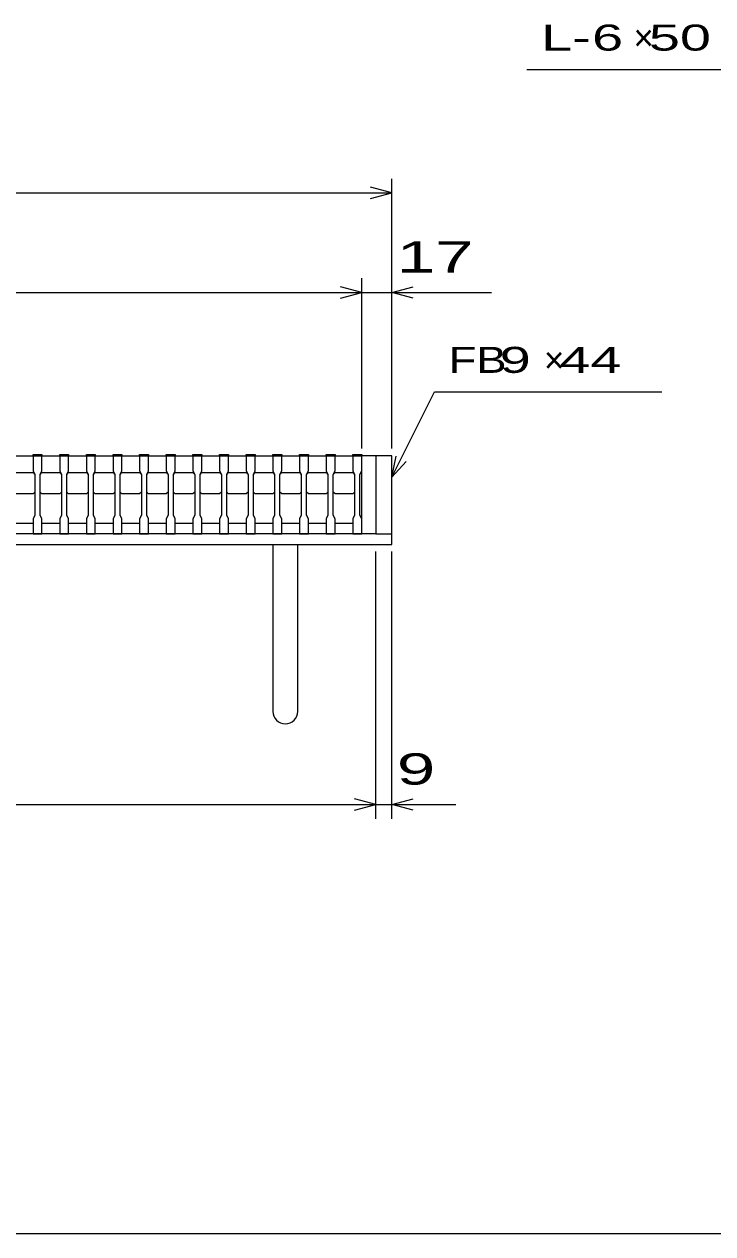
# Model space of a CAD drawing. Units: millimetres, scale not verified. Extents: x -1456 to 1389, y -1026 to 839.
# Drawn here: x -673 to -285, y -921 to -240 of the extents above; entities that cross this region are included whole.
import ezdxf
from ezdxf.enums import TextEntityAlignment as Align

# ---------------------------------------------------------------- set-up
doc = ezdxf.new("R2010")
doc.units = ezdxf.units.MM
doc.header["$LTSCALE"] = 8
for name, color, linetype, lineweight in [('0_2', 150, 'Continuous', 25), ('16', 3, 'Continuous', 25), ('19', 6, 'Continuous', 25), ('22', 4, 'Continuous', 25)]:
    doc.layers.add(name, color=color, linetype=linetype, lineweight=lineweight)
doc.styles.add('ベクトル', font='')
doc.styles.get('ベクトル').set_extended_font_data('ベクトル')

msp = doc.modelspace()

# ---------------------------------------------------------------- linework, layer by layer
at = {"layer": '0_2'}
msp.add_line((1388.8, -921.2), (-1379.2, -921.2), dxfattribs=at)
at = {"layer": '16'}
for p, q in [((-983, -483), (-483, -483)), ((-668, -483), (-668, -482.3)), ((-668, -482.3), (-663, -482.3)), ((-668, -483), (-668, -491.5)), ((-663, -483), (-668, -483)), ((-663, -482.3), (-663, -483)), ((-663, -491.5), (-663, -483)), ((-653, -483), (-653, -482.3)), ((-653, -482.3), (-648, -482.3)), ((-653, -483), (-653, -491.5)), ((-648, -483), (-653, -483)), ((-648, -482.3), (-648, -483)), ((-648, -491.5), (-648, -483)), ((-638, -483), (-638, -482.3)), ((-638, -482.3), (-633, -482.3)), ((-638, -483), (-638, -491.5)), ((-633, -483), (-638, -483)), ((-633, -482.3), (-633, -483)), ((-633, -491.5), (-633, -483)), ((-623, -483), (-623, -482.3)), ((-623, -482.3), (-618, -482.3)), ((-623, -483), (-623, -491.5)), ((-618, -483), (-623, -483)), ((-618, -482.3), (-618, -483)), ((-618, -491.5), (-618, -483)), ((-608, -483), (-608, -482.3)), ((-608, -482.3), (-603, -482.3)), ((-608, -483), (-608, -491.5)), ((-603, -483), (-608, -483)), ((-603, -482.3), (-603, -483)), ((-603, -491.5), (-603, -483)), ((-593, -483), (-593, -482.3)), ((-593, -482.3), (-588, -482.3)), ((-593, -483), (-593, -491.5)), ((-588, -483), (-593, -483)), ((-588, -482.3), (-588, -483)), ((-588, -491.5), (-588, -483)), ((-578, -483), (-578, -482.3)), ((-578, -482.3), (-573, -482.3)), ((-578, -483), (-578, -491.5)), ((-573, -483), (-578, -483)), ((-573, -482.3), (-573, -483)), ((-573, -491.5), (-573, -483)), ((-563, -483), (-563, -482.3)), ((-563, -482.3), (-558, -482.3)), ((-563, -483), (-563, -491.5)), ((-558, -483), (-563, -483)), ((-558, -482.3), (-558, -483)), ((-558, -491.5), (-558, -483)), ((-548, -483), (-548, -482.3)), ((-548, -482.3), (-543, -482.3)), ((-548, -483), (-548, -491.5)), ((-543, -483), (-548, -483)), ((-543, -482.3), (-543, -483)), ((-543, -491.5), (-543, -483)), ((-533, -483), (-533, -482.3)), ((-533, -482.3), (-528, -482.3)), ((-533, -483), (-533, -491.5)), ((-528, -483), (-533, -483)), ((-528, -482.3), (-528, -483)), ((-528, -491.5), (-528, -483)), ((-518, -483), (-518, -482.3)), ((-518, -482.3), (-513, -482.3)), ((-518, -483), (-518, -491.5)), ((-513, -483), (-518, -483)), ((-513, -482.3), (-513, -483)), ((-513, -491.5), (-513, -483)), ((-503, -483), (-503, -482.3)), ((-503, -482.3), (-498, -482.3)), ((-503, -483), (-503, -491.5)), ((-498, -483), (-503, -483)), ((-498, -482.3), (-498, -483)), ((-498, -491.5), (-498, -483)), ((-488, -483), (-488, -482.3)), ((-488, -482.3), (-483, -482.3)), ((-488, -483), (-488, -491.5)), ((-483, -483), (-488, -483)), ((-483, -482.3), (-483, -483)), ((-483, -491.5), (-483, -483)), ((-483, -521), (-483, -483)), ((-678, -492.5), (-668, -492.5)), ((-668, -491.5), (-667, -493.5)), ((-668, -492.5), (-667, -493.5)), ((-667, -493.5), (-667, -516.5)), ((-664, -493.5), (-663, -491.5)), ((-664, -493.5), (-663, -492.5)), ((-664, -516.5), (-664, -493.5)), ((-663, -492.5), (-653, -492.5)), ((-653, -491.5), (-652, -493.5)), ((-653, -492.5), (-652, -493.5)), ((-652, -493.5), (-652, -516.5)), ((-649, -493.5), (-648, -491.5)), ((-649, -493.5), (-648, -492.5)), ((-649, -516.5), (-649, -493.5)), ((-648, -492.5), (-638, -492.5)), ((-638, -491.5), (-637, -493.5)), ((-638, -492.5), (-637, -493.5)), ((-637, -493.5), (-637, -516.5)), ((-634, -493.5), (-633, -491.5)), ((-634, -493.5), (-633, -492.5)), ((-634, -516.5), (-634, -493.5)), ((-633, -492.5), (-623, -492.5)), ((-623, -491.5), (-622, -493.5)), ((-623, -492.5), (-622, -493.5)), ((-622, -493.5), (-622, -516.5)), ((-619, -493.5), (-618, -491.5)), ((-619, -493.5), (-618, -492.5)), ((-619, -516.5), (-619, -493.5)), ((-618, -492.5), (-608, -492.5)), ((-608, -491.5), (-607, -493.5)), ((-608, -492.5), (-607, -493.5)), ((-607, -493.5), (-607, -516.5)), ((-604, -493.5), (-603, -491.5)), ((-604, -493.5), (-603, -492.5)), ((-604, -516.5), (-604, -493.5)), ((-603, -492.5), (-593, -492.5)), ((-593, -491.5), (-592, -493.5)), ((-593, -492.5), (-592, -493.5)), ((-592, -493.5), (-592, -516.5)), ((-589, -493.5), (-588, -491.5)), ((-589, -493.5), (-588, -492.5)), ((-589, -516.5), (-589, -493.5)), ((-588, -492.5), (-578, -492.5)), ((-578, -491.5), (-577, -493.5)), ((-578, -492.5), (-577, -493.5)), ((-577, -493.5), (-577, -516.5)), ((-574, -493.5), (-573, -491.5)), ((-574, -493.5), (-573, -492.5)), ((-574, -516.5), (-574, -493.5)), ((-573, -492.5), (-563, -492.5)), ((-563, -491.5), (-562, -493.5)), ((-563, -492.5), (-562, -493.5)), ((-562, -493.5), (-562, -516.5)), ((-559, -493.5), (-558, -491.5)), ((-559, -493.5), (-558, -492.5)), ((-559, -516.5), (-559, -493.5)), ((-558, -492.5), (-548, -492.5)), ((-548, -491.5), (-547, -493.5)), ((-548, -492.5), (-547, -493.5)), ((-547, -493.5), (-547, -516.5)), ((-544, -493.5), (-543, -491.5)), ((-544, -493.5), (-543, -492.5)), ((-544, -516.5), (-544, -493.5)), ((-543, -492.5), (-533, -492.5)), ((-533, -491.5), (-532, -493.5)), ((-533, -492.5), (-532, -493.5)), ((-532, -493.5), (-532, -516.5)), ((-529, -493.5), (-528, -491.5)), ((-529, -493.5), (-528, -492.5)), ((-529, -516.5), (-529, -493.5)), ((-528, -492.5), (-518, -492.5)), ((-518, -491.5), (-517, -493.5)), ((-518, -492.5), (-517, -493.5)), ((-517, -493.5), (-517, -516.5)), ((-514, -493.5), (-513, -491.5)), ((-514, -493.5), (-513, -492.5)), ((-514, -516.5), (-514, -493.5)), ((-513, -492.5), (-503, -492.5)), ((-503, -491.5), (-502, -493.5)), ((-503, -492.5), (-502, -493.5)), ((-502, -493.5), (-502, -516.5)), ((-499, -493.5), (-498, -491.5)), ((-499, -493.5), (-498, -492.5)), ((-499, -516.5), (-499, -493.5)), ((-498, -492.5), (-488, -492.5)), ((-488, -491.5), (-487, -493.5)), ((-488, -492.5), (-487, -493.5)), ((-487, -493.5), (-487, -516.5)), ((-484, -493.5), (-483, -491.5)), ((-484, -516.5), (-484, -493.5)), ((-667, -503.5), (-668, -504.5)), ((-663, -504.5), (-664, -503.5)), ((-652, -503.5), (-653, -504.5)), ((-648, -504.5), (-649, -503.5)), ((-637, -503.5), (-638, -504.5)), ((-633, -504.5), (-634, -503.5)), ((-622, -503.5), (-623, -504.5)), ((-618, -504.5), (-619, -503.5)), ((-607, -503.5), (-608, -504.5)), ((-603, -504.5), (-604, -503.5)), ((-592, -503.5), (-593, -504.5)), ((-588, -504.5), (-589, -503.5)), ((-577, -503.5), (-578, -504.5)), ((-573, -504.5), (-574, -503.5)), ((-562, -503.5), (-563, -504.5)), ((-558, -504.5), (-559, -503.5)), ((-547, -503.5), (-548, -504.5)), ((-543, -504.5), (-544, -503.5)), ((-532, -503.5), (-533, -504.5)), ((-528, -504.5), (-529, -503.5)), ((-517, -503.5), (-518, -504.5)), ((-513, -504.5), (-514, -503.5)), ((-502, -503.5), (-503, -504.5)), ((-498, -504.5), (-499, -503.5)), ((-487, -503.5), (-488, -504.5)), ((-668, -504.5), (-678, -504.5)), ((-653, -504.5), (-663, -504.5)), ((-638, -504.5), (-648, -504.5)), ((-623, -504.5), (-633, -504.5)), ((-608, -504.5), (-618, -504.5)), ((-593, -504.5), (-603, -504.5)), ((-578, -504.5), (-588, -504.5)), ((-563, -504.5), (-573, -504.5)), ((-548, -504.5), (-558, -504.5)), ((-533, -504.5), (-543, -504.5)), ((-518, -504.5), (-528, -504.5)), ((-503, -504.5), (-513, -504.5)), ((-488, -504.5), (-498, -504.5)), ((-667, -516.5), (-668, -518.5)), ((-663, -518.5), (-664, -516.5)), ((-652, -516.5), (-653, -518.5)), ((-648, -518.5), (-649, -516.5)), ((-637, -516.5), (-638, -518.5)), ((-633, -518.5), (-634, -516.5)), ((-622, -516.5), (-623, -518.5)), ((-618, -518.5), (-619, -516.5)), ((-607, -516.5), (-608, -518.5)), ((-603, -518.5), (-604, -516.5)), ((-592, -516.5), (-593, -518.5)), ((-588, -518.5), (-589, -516.5)), ((-577, -516.5), (-578, -518.5)), ((-573, -518.5), (-574, -516.5)), ((-562, -516.5), (-563, -518.5)), ((-558, -518.5), (-559, -516.5)), ((-547, -516.5), (-548, -518.5)), ((-543, -518.5), (-544, -516.5)), ((-532, -516.5), (-533, -518.5)), ((-528, -518.5), (-529, -516.5)), ((-517, -516.5), (-518, -518.5)), ((-513, -518.5), (-514, -516.5)), ((-502, -516.5), (-503, -518.5)), ((-498, -518.5), (-499, -516.5)), ((-487, -516.5), (-488, -518.5)), ((-483, -518.5), (-484, -516.5)), ((-678, -521), (-668, -521)), ((-668, -518.5), (-668, -527)), ((-663, -527), (-663, -518.5)), ((-663, -521), (-653, -521)), ((-653, -518.5), (-653, -527)), ((-648, -527), (-648, -518.5)), ((-648, -521), (-638, -521)), ((-638, -518.5), (-638, -527)), ((-633, -527), (-633, -518.5)), ((-633, -521), (-623, -521)), ((-623, -518.5), (-623, -527)), ((-618, -527), (-618, -518.5)), ((-618, -521), (-608, -521)), ((-608, -518.5), (-608, -527)), ((-603, -527), (-603, -518.5)), ((-603, -521), (-593, -521)), ((-593, -518.5), (-593, -527)), ((-588, -527), (-588, -518.5)), ((-588, -521), (-578, -521)), ((-578, -518.5), (-578, -527)), ((-573, -527), (-573, -518.5)), ((-573, -521), (-563, -521)), ((-563, -518.5), (-563, -527)), ((-558, -527), (-558, -518.5)), ((-558, -521), (-548, -521)), ((-548, -518.5), (-548, -527)), ((-543, -527), (-543, -518.5)), ((-543, -521), (-533, -521)), ((-533, -518.5), (-533, -527)), ((-528, -527), (-528, -518.5)), ((-528, -521), (-518, -521)), ((-518, -518.5), (-518, -527)), ((-513, -527), (-513, -518.5)), ((-513, -521), (-503, -521)), ((-503, -518.5), (-503, -527)), ((-498, -527), (-498, -518.5)), ((-498, -521), (-488, -521)), ((-488, -518.5), (-488, -527)), ((-483, -527), (-483, -518.5)), ((-668, -527), (-663, -527)), ((-653, -527), (-648, -527)), ((-638, -527), (-633, -527)), ((-623, -527), (-618, -527)), ((-608, -527), (-603, -527)), ((-593, -527), (-588, -527)), ((-578, -527), (-573, -527)), ((-563, -527), (-558, -527)), ((-548, -527), (-543, -527)), ((-533, -527), (-528, -527)), ((-518, -527), (-513, -527)), ((-503, -527), (-498, -527)), ((-488, -527), (-483, -527))]:
    msp.add_line(p, q, dxfattribs=at)
at = {"layer": '19'}
for p, q in [((-466, -483), (-483, -483)), ((-475, -483), (-475, -527)), ((-466, -533), (-466, -483)), ((-475, -527), (-991, -527)), ((-475, -527), (-466, -527)), ((-1000, -533), (-466, -533)), ((-533, -533), (-533, -627)), ((-519, -627), (-519, -533))]:
    msp.add_line(p, q, dxfattribs=at)
msp.add_arc((-526, -627), 7, 180, 0, dxfattribs=at)
at = {"layer": '22'}
for p, q in [((-390, -265.5), (-230, -265.5)), ((-466, -335), (-478, -331.8)), ((-466, -479), (-466, -327)), ((-1000, -335), (-466, -335)), ((-478, -338.2), (-466, -335)), ((-483, -391), (-495, -387.8)), ((-483, -479), (-483, -383)), ((-466, -479), (-466, -383)), ((-466, -391), (-454, -387.8)), ((-983, -391), (-483, -391)), ((-495, -394.2), (-483, -391)), ((-483, -391), (-466, -391)), ((-466, -391), (-410, -391)), ((-454, -394.2), (-466, -391)), ((-466, -495), (-442, -447)), ((-442, -447), (-314, -447)), ((-466, -495), (-463.6, -483.32)), ((-466, -495), (-458, -486.2)), ((-475, -687.4), (-475, -537)), ((-466, -687.4), (-466, -537)), ((-991, -679.4), (-475, -679.4)), ((-475, -679.4), (-487, -676.2)), ((-487, -682.6), (-475, -679.4)), ((-475, -679.4), (-466, -679.4)), ((-466, -679.4), (-454, -676.2)), ((-454, -682.6), (-466, -679.4)), ((-466, -679.4), (-430, -679.4))]:
    msp.add_line(p, q, dxfattribs=at)

# ---------------------------------------------------------------- texts
at = {"layer": '22', "color": 2, "style": 'ベクトル'}
for s, height, width, p in [('L-', 14.66, 1.6, (-382, -247.5)), (' 6 ', 14.66, 1.6, (-362, -247.5)), (' 50 ', 14.66, 1.6, (-330, -247.5)), (' 17 ', 17.6, 1.65, (-474, -371)), ('FB', 14.66, 1.3, (-434, -429)), (' 9 ', 14.66, 1.6, (-414, -429)), (' 44 ', 14.66, 1.6, (-380.4, -429)), (' 9 ', 17.6, 1.65, (-474, -659.4))]:
    msp.add_text(s, height=height, dxfattribs=dict(at, width=width)).set_placement(p, align=Align.MIDDLE_LEFT)
for p in [(-330, -247.5), (-380.4, -429)]:
    msp.add_text('×', height=14.66, dxfattribs=at).set_placement(p, align=Align.MIDDLE_LEFT)

doc.saveas('drawing.dxf')
